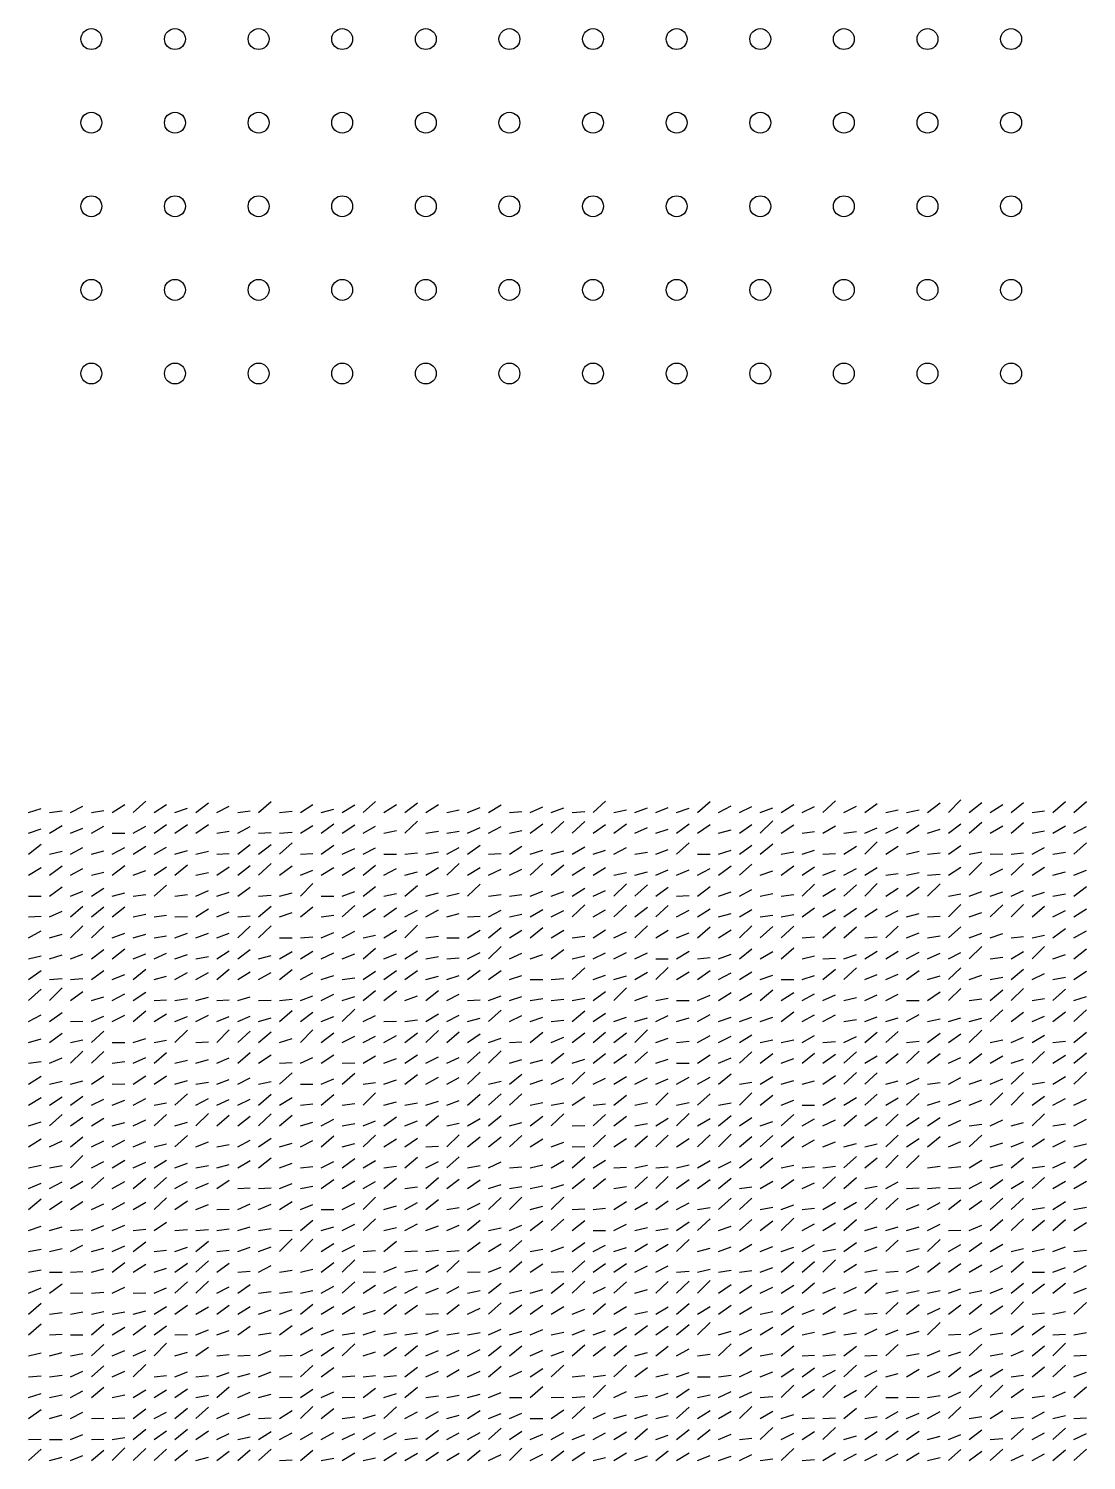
# Model space of a CAD drawing. Header units: metres. Extents: x -2 to 998, y 0 to 1382.
# Drawn here: x 745 to 998, y 340 to 682.5 of the extents above; entities that cross this region are included whole.
import ezdxf

# ---------------------------------------------------------------- set-up
doc = ezdxf.new("R2010")
doc.units = ezdxf.units.M

msp = doc.modelspace()

# ---------------------------------------------------------------- linework, layer by layer
for p, q in [((765, 495), (768, 496.9)), ((770, 495), (773, 497.7)), ((775, 495), (778, 496.9)), ((785, 495), (788, 497.3)), ((800, 495), (803, 497.6)), ((810, 495), (813, 496.9)), ((820, 495), (823, 496.8)), ((825, 495), (828, 497.6)), ((830, 495), (833, 496.9)), ((835, 495), (838, 497.3)), ((840, 495), (843, 496.9)), ((855, 495), (858, 496.8)), ((880, 495), (883, 497.7)), ((905, 495), (908, 497.6)), ((925, 495), (928, 496.9)), ((935, 495), (938, 497.8)), ((945, 495), (948, 497.1)), ((960, 495), (963, 497.3)), ((965, 495), (968, 498)), ((970, 495), (973, 497.4)), ((975, 495), (978, 496.9)), ((980, 495), (983, 497.4)), ((990, 495), (993, 497.6)), ((995, 495), (998, 497.6)), ((745, 495), (748, 495.9)), ((750, 495), (753, 495.4)), ((755, 495), (758, 496.5)), ((760, 495), (763, 495.5)), ((780, 495), (783, 496)), ((790, 495), (793, 496.5)), ((795, 495), (798, 495.4)), ((805, 495), (808, 495.3)), ((815, 495), (818, 495.8)), ((845, 495), (848, 495.6)), ((850, 495), (853, 496.2)), ((860, 495), (863, 495.2)), ((865, 495), (868, 496.3)), ((870, 495), (873, 496.1)), ((875, 495), (878, 495.2)), ((885, 495), (888, 495.6)), ((890, 495), (893, 496.1)), ((895, 495), (898, 496.2)), ((900, 495), (903, 496)), ((910, 495), (913, 496.6)), ((915, 495), (918, 496.4)), ((920, 495), (923, 496.1)), ((930, 495), (933, 496.4)), ((940, 495), (943, 496.5)), ((950, 495), (953, 495.6)), ((955, 495), (958, 495.6)), ((985, 495), (988, 495.4)), ((745, 490), (748, 491.1)), ((750, 490), (753, 491.9)), ((755, 490), (758, 491.2)), ((760, 490), (763, 491.7)), ((765, 490), (768, 490)), ((770, 490), (773, 491.7)), ((775, 490), (778, 492.1)), ((780, 490), (783, 492.1)), ((785, 490), (788, 492.1)), ((790, 490), (793, 490.5)), ((795, 490), (798, 491.6)), ((800, 490), (803, 490.2)), ((805, 490), (808, 490.3)), ((810, 490), (813, 491.9)), ((815, 490), (818, 492.3)), ((820, 490), (823, 492)), ((825, 490), (828, 491.7)), ((830, 490), (833, 490.7)), ((835, 490), (838, 492.9)), ((840, 490), (843, 490.5)), ((845, 490), (848, 490.5)), ((850, 490), (853, 491.4)), ((855, 490), (858, 491.6)), ((860, 490), (863, 490.7)), ((865, 490), (868, 492.3)), ((870, 490), (873, 492.8)), ((875, 490), (878, 492.8)), ((880, 490), (883, 492.1)), ((885, 490), (888, 492.3)), ((890, 490), (893, 491.4)), ((895, 490), (898, 491)), ((900, 490), (903, 492.3)), ((905, 490), (908, 492.1)), ((910, 490), (913, 490.8)), ((915, 490), (918, 492.1)), ((920, 490), (923, 493)), ((925, 490), (928, 492)), ((930, 490), (933, 490.4)), ((935, 490), (938, 491.8)), ((940, 490), (943, 490.4)), ((945, 490), (948, 491.3)), ((950, 490), (953, 491.5)), ((955, 490), (958, 492)), ((960, 490), (963, 491)), ((965, 490), (968, 492.3)), ((970, 490), (973, 492.7)), ((975, 490), (978, 491.8)), ((980, 490), (983, 492.6)), ((985, 490), (988, 490.6)), ((990, 490), (993, 491.8)), ((995, 490), (998, 491.6)), ((745, 485), (748, 487.4)), ((755, 485), (758, 486.6)), ((765, 485), (768, 486.6)), ((770, 485), (773, 486.9)), ((775, 485), (778, 486.7)), ((795, 485), (798, 487.3)), ((800, 485), (803, 487.3)), ((805, 485), (808, 487.7)), ((815, 485), (818, 487.2)), ((820, 485), (823, 486.4)), ((825, 485), (828, 486.5)), ((845, 485), (848, 486.6)), ((850, 485), (853, 487.2)), ((860, 485), (863, 486.9)), ((875, 485), (878, 486.8)), ((885, 485), (888, 486.6)), ((900, 485), (903, 487.7)), ((915, 485), (918, 487.2)), ((920, 485), (923, 487.5)), ((940, 485), (943, 486.9)), ((945, 485), (948, 488)), ((950, 485), (953, 486.9)), ((965, 485), (968, 487.1)), ((985, 485), (988, 486.6)), ((995, 485), (998, 487.7)), ((750, 485), (753, 485.7)), ((760, 485), (763, 485.8)), ((780, 485), (783, 485.9)), ((785, 485), (788, 485.7)), ((790, 485), (793, 485.2)), ((810, 485), (813, 485.2)), ((830, 485), (833, 485)), ((835, 485), (838, 485.3)), ((840, 485), (843, 485.6)), ((855, 485), (858, 485.2)), ((865, 485), (868, 486)), ((870, 485), (873, 485.8)), ((880, 485), (883, 486)), ((890, 485), (893, 485.5)), ((895, 485), (898, 486.1)), ((905, 485), (908, 485)), ((910, 485), (913, 486)), ((925, 485), (928, 485.6)), ((930, 485), (933, 486)), ((935, 485), (938, 485.2)), ((955, 485), (958, 485.7)), ((960, 485), (963, 485.3)), ((970, 485), (973, 485.6)), ((970, 480), (973, 483)), ((975, 485), (978, 485.1)), ((980, 485), (983, 485.3)), ((990, 485), (993, 485.5)), ((745, 480), (748, 481.8)), ((750, 480), (753, 482.2)), ((755, 480), (758, 481.6)), ((760, 480), (763, 480.7)), ((765, 480), (768, 482.3)), ((770, 480), (773, 481.1)), ((775, 480), (778, 482)), ((780, 480), (783, 482.5)), ((785, 480), (788, 480.6)), ((790, 480), (793, 482)), ((795, 480), (798, 482.3)), ((800, 480), (803, 482.8)), ((805, 480), (808, 482.2)), ((810, 480), (813, 481.2)), ((815, 480), (818, 481.8)), ((820, 480), (823, 481.8)), ((825, 480), (828, 482.4)), ((830, 480), (833, 481.6)), ((835, 480), (838, 480.8)), ((840, 480), (843, 481.8)), ((845, 480), (848, 482.8)), ((850, 480), (853, 481.8)), ((855, 480), (858, 481.4)), ((860, 480), (863, 481.4)), ((865, 480), (868, 482.8)), ((870, 480), (873, 482.5)), ((875, 480), (878, 481.9)), ((880, 480), (883, 481.8)), ((885, 480), (888, 480.6)), ((890, 480), (893, 480.8)), ((895, 480), (898, 481.3)), ((900, 480), (903, 481.3)), ((905, 480), (908, 481.6)), ((910, 480), (913, 482.2)), ((915, 480), (918, 482.6)), ((920, 480), (923, 481)), ((925, 480), (928, 482.2)), ((930, 480), (933, 482)), ((935, 480), (938, 481.2)), ((940, 480), (943, 481.6)), ((945, 480), (948, 481.8)), ((950, 480), (953, 480.4)), ((955, 480), (958, 480.6)), ((960, 480), (963, 480.2)), ((965, 480), (968, 481.9)), ((975, 480), (978, 481.5)), ((980, 480), (983, 482.8)), ((985, 480), (988, 481.9)), ((990, 480), (993, 480.8)), ((995, 480), (998, 481.2)), ((750, 475), (753, 477.2)), ((755, 475), (758, 476.2)), ((760, 475), (763, 476.9)), ((775, 475), (778, 477.6)), ((785, 475), (788, 476.3)), ((795, 475), (798, 477.1)), ((810, 475), (813, 478)), ((820, 475), (823, 476.1)), ((825, 475), (828, 477.3)), ((835, 475), (838, 477.5)), ((850, 475), (853, 477.8)), ((865, 475), (868, 476.2)), ((870, 475), (873, 476.1)), ((875, 475), (878, 476.9)), ((880, 475), (883, 476.3)), ((885, 475), (888, 477.9)), ((890, 475), (893, 477.7)), ((895, 475), (898, 477.1)), ((905, 475), (908, 477.3)), ((915, 475), (918, 476.6)), ((930, 475), (933, 477.8)), ((935, 475), (938, 476.8)), ((940, 475), (943, 477.7)), ((945, 475), (948, 478)), ((950, 475), (953, 476.9)), ((955, 475), (958, 477.2)), ((960, 475), (963, 477.9)), ((970, 475), (973, 476.1)), ((980, 475), (983, 476.3)), ((995, 475), (998, 477.3)), ((745, 475), (748, 475)), ((765, 475), (768, 475.8)), ((770, 475), (773, 475.4)), ((780, 475), (783, 475.4)), ((790, 475), (793, 475.9)), ((800, 475), (803, 475.2)), ((805, 475), (808, 475.8)), ((815, 475), (818, 475)), ((820, 470), (823, 472.7)), ((830, 475), (833, 475.6)), ((840, 475), (843, 475.8)), ((845, 475), (848, 475.7)), ((855, 475), (858, 475.4)), ((860, 475), (863, 475.4)), ((875, 470), (878, 472.9)), ((885, 470), (888, 472.8)), ((895, 470), (898, 472.7)), ((900, 475), (903, 475.1)), ((910, 475), (913, 476)), ((920, 475), (923, 475.6)), ((925, 475), (928, 475.4)), ((965, 475), (968, 475.5)), ((965, 470), (968, 473)), ((975, 475), (978, 476)), ((975, 470), (978, 472.9)), ((980, 470), (983, 473)), ((985, 475), (988, 475.9)), ((990, 475), (993, 475.5)), ((745, 470), (748, 470.2)), ((750, 470), (753, 471.4)), ((755, 470), (758, 472.6)), ((760, 470), (763, 472.4)), ((765, 470), (768, 472.4)), ((770, 470), (773, 470.7)), ((775, 470), (778, 470.4)), ((780, 470), (783, 470.1)), ((785, 470), (788, 471.9)), ((790, 470), (793, 471.2)), ((795, 470), (798, 470.3)), ((800, 470), (803, 472.6)), ((805, 470), (808, 471.1)), ((810, 470), (813, 472.4)), ((815, 470), (818, 470.4)), ((825, 470), (828, 472)), ((830, 470), (833, 472.2)), ((835, 470), (838, 471.6)), ((840, 470), (843, 471.7)), ((845, 470), (848, 470.8)), ((850, 470), (853, 470.2)), ((855, 470), (858, 471.6)), ((860, 470), (863, 470.7)), ((865, 470), (868, 471.8)), ((870, 470), (873, 471.5)), ((880, 470), (883, 471.7)), ((890, 470), (893, 472.3)), ((900, 470), (903, 471.6)), ((905, 470), (908, 471.9)), ((910, 470), (913, 470.8)), ((915, 470), (918, 471.8)), ((920, 470), (923, 470.4)), ((925, 470), (928, 470.6)), ((930, 470), (933, 472.2)), ((935, 470), (938, 471.8)), ((940, 470), (943, 472.1)), ((945, 470), (948, 471.9)), ((950, 470), (953, 471.5)), ((955, 470), (958, 470.8)), ((960, 470), (963, 470.2)), ((970, 470), (973, 471.1)), ((985, 470), (988, 472.6)), ((990, 470), (993, 471.5)), ((995, 470), (998, 471.9)), ((745, 465), (748, 466.7)), ((750, 465), (753, 465.9)), ((755, 465), (758, 467.9)), ((760, 465), (763, 467.8)), ((765, 465), (768, 466.1)), ((770, 465), (773, 465.9)), ((780, 465), (783, 466.1)), ((785, 465), (788, 466.1)), ((790, 465), (793, 466.1)), ((795, 465), (798, 467.8)), ((800, 465), (803, 467.9)), ((815, 465), (818, 466.3)), ((820, 465), (823, 466.6)), ((830, 465), (833, 466.8)), ((835, 465), (838, 468)), ((850, 465), (853, 466.8)), ((855, 465), (858, 467.5)), ((860, 465), (863, 466.8)), ((865, 465), (868, 467.5)), ((870, 465), (873, 466.8)), ((880, 465), (883, 466.9)), ((885, 465), (888, 466.4)), ((890, 465), (893, 467.9)), ((895, 465), (898, 466.8)), ((900, 465), (903, 466.2)), ((905, 465), (908, 467.6)), ((910, 465), (913, 466.9)), ((915, 465), (918, 467.9)), ((920, 465), (923, 467.7)), ((925, 465), (928, 467.8)), ((935, 465), (938, 467.6)), ((940, 465), (943, 467.6)), ((950, 465), (953, 467.8)), ((955, 465), (958, 466.2)), ((965, 465), (968, 467.6)), ((970, 465), (973, 466.1)), ((975, 465), (978, 466)), ((990, 465), (993, 467.2)), ((995, 465), (998, 466.7)), ((765, 460), (768, 462.4)), ((775, 465), (778, 465.5)), ((805, 465), (808, 465)), ((810, 465), (813, 465.2)), ((825, 465), (828, 465.6)), ((825, 460), (828, 462.5)), ((840, 465), (843, 465.4)), ((845, 465), (848, 465)), ((855, 460), (858, 462.9)), ((875, 465), (878, 465.4)), ((915, 460), (918, 462.4)), ((925, 460), (928, 462.6)), ((930, 465), (933, 465.2)), ((945, 465), (948, 465.2)), ((960, 465), (963, 465.5)), ((970, 460), (973, 462.9)), ((980, 465), (983, 465.3)), ((985, 465), (988, 465.6)), ((985, 460), (988, 462.9)), ((995, 460), (998, 462.4)), ((745, 460), (748, 460.7)), ((750, 460), (753, 460.9)), ((755, 460), (758, 461.1)), ((760, 460), (763, 462.2)), ((770, 460), (773, 461.2)), ((775, 460), (778, 461.3)), ((780, 460), (783, 461)), ((785, 460), (788, 460.5)), ((790, 460), (793, 461.9)), ((795, 460), (798, 462.2)), ((800, 460), (803, 460.8)), ((805, 460), (808, 461.7)), ((810, 460), (813, 461.8)), ((815, 460), (818, 461.4)), ((820, 460), (823, 461.2)), ((830, 460), (833, 461.2)), ((835, 460), (838, 461.9)), ((840, 460), (843, 460.5)), ((845, 460), (848, 460.2)), ((850, 460), (853, 461.5)), ((860, 460), (863, 461.3)), ((865, 460), (868, 461)), ((870, 460), (873, 462.2)), ((875, 460), (878, 460.7)), ((880, 460), (883, 461.4)), ((885, 460), (888, 461.5)), ((890, 460), (893, 461.4)), ((895, 460), (898, 460)), ((900, 460), (903, 461.8)), ((905, 460), (908, 460.3)), ((910, 460), (913, 461.1)), ((920, 460), (923, 461.7)), ((930, 460), (933, 460.7)), ((935, 460), (938, 460.1)), ((940, 460), (943, 461)), ((945, 460), (948, 461.8)), ((950, 460), (953, 461.8)), ((955, 460), (958, 461.6)), ((960, 460), (963, 461.3)), ((965, 460), (968, 461.5)), ((975, 460), (978, 460.4)), ((980, 460), (983, 461.7)), ((990, 460), (993, 461)), ((745, 455), (748, 457.2)), ((760, 455), (763, 457.2)), ((765, 455), (768, 456.2)), ((770, 455), (773, 457.5)), ((775, 455), (778, 455.8)), ((780, 455), (783, 456.7)), ((785, 455), (788, 456.7)), ((790, 455), (793, 457.5)), ((795, 455), (798, 456.9)), ((800, 455), (803, 456.7)), ((805, 455), (808, 457.4)), ((810, 455), (813, 456.6)), ((815, 455), (818, 456)), ((825, 455), (828, 457)), ((830, 455), (833, 457.2)), ((835, 455), (838, 457.2)), ((840, 455), (843, 455.8)), ((845, 455), (848, 456)), ((850, 455), (853, 457.3)), ((855, 455), (858, 457.2)), ((860, 455), (863, 456)), ((875, 455), (878, 457.8)), ((880, 455), (883, 456.1)), ((885, 455), (888, 455.9)), ((890, 455), (893, 456.8)), ((895, 455), (898, 457.9)), ((900, 455), (903, 456.9)), ((905, 455), (908, 457.2)), ((910, 455), (913, 456.6)), ((915, 455), (918, 456.9)), ((920, 455), (923, 456.1)), ((930, 455), (933, 456)), ((935, 455), (938, 457.5)), ((940, 455), (943, 457.8)), ((945, 455), (948, 456.2)), ((950, 455), (953, 456.3)), ((955, 455), (958, 457.2)), ((960, 455), (963, 455.9)), ((965, 455), (968, 457.8)), ((970, 455), (973, 456.1)), ((975, 455), (978, 455.6)), ((980, 455), (983, 457.5)), ((985, 455), (988, 456.5)), ((990, 455), (993, 455.6)), ((995, 455), (998, 457)), ((745, 450), (748, 452.7)), ((750, 455), (753, 455.3)), ((750, 450), (753, 453)), ((755, 455), (758, 455.3)), ((755, 450), (758, 452.2)), ((820, 455), (823, 455.4)), ((825, 450), (828, 452.4)), ((830, 450), (833, 452.3)), ((840, 450), (843, 452.4)), ((865, 455), (868, 455)), ((870, 455), (873, 455.3)), ((880, 450), (883, 452.2)), ((885, 450), (888, 453)), ((920, 450), (923, 452.6)), ((925, 455), (928, 455)), ((960, 450), (963, 452.1)), ((965, 450), (968, 452.9)), ((975, 450), (978, 452.6)), ((980, 450), (983, 452.9)), ((990, 450), (993, 452.7)), ((760, 450), (763, 450.9)), ((765, 450), (768, 451.6)), ((770, 450), (773, 452)), ((775, 450), (778, 450.2)), ((780, 450), (783, 450.5)), ((785, 450), (788, 450.8)), ((790, 450), (793, 450.2)), ((795, 450), (798, 450.9)), ((800, 450), (803, 450.1)), ((805, 450), (808, 450.3)), ((810, 450), (813, 451.1)), ((815, 450), (818, 451.5)), ((820, 450), (823, 451)), ((835, 450), (838, 451.1)), ((845, 450), (848, 451.5)), ((850, 450), (853, 450.2)), ((855, 450), (858, 451.1)), ((860, 450), (863, 451)), ((865, 450), (868, 450.5)), ((870, 450), (873, 450.3)), ((875, 450), (878, 450.6)), ((890, 450), (893, 451.1)), ((895, 450), (898, 450.6)), ((900, 450), (903, 450)), ((905, 450), (908, 451.3)), ((910, 450), (913, 451.9)), ((915, 450), (918, 451.8)), ((925, 450), (928, 451.9)), ((930, 450), (933, 451.6)), ((935, 450), (938, 451.4)), ((940, 450), (943, 450.7)), ((945, 450), (948, 451.4)), ((950, 450), (953, 451.5)), ((955, 450), (958, 450)), ((970, 450), (973, 450.4)), ((985, 450), (988, 450.5)), ((995, 450), (998, 451)), ((745, 445), (748, 446.6)), ((750, 445), (753, 447.1)), ((760, 445), (763, 446.3)), ((765, 445), (768, 446.5)), ((770, 445), (773, 447.5)), ((775, 445), (778, 446.8)), ((780, 445), (783, 446.2)), ((785, 445), (788, 446.5)), ((790, 445), (793, 446.2)), ((795, 445), (798, 446.3)), ((800, 445), (803, 445.9)), ((805, 445), (808, 447.6)), ((810, 445), (813, 447.2)), ((815, 445), (818, 446.2)), ((820, 445), (823, 447.9)), ((825, 445), (828, 446.4)), ((835, 445), (838, 445.4)), ((840, 445), (843, 446.8)), ((845, 445), (848, 446.5)), ((850, 445), (853, 445.8)), ((855, 445), (858, 447.7)), ((860, 445), (863, 446.4)), ((865, 445), (868, 446)), ((870, 445), (873, 445.3)), ((875, 445), (878, 447.5)), ((880, 445), (883, 447)), ((885, 445), (888, 446)), ((890, 445), (893, 445.9)), ((895, 445), (898, 446.4)), ((900, 445), (903, 445.9)), ((905, 445), (908, 446.7)), ((910, 445), (913, 446)), ((915, 445), (918, 446)), ((920, 445), (923, 446)), ((925, 445), (928, 447.3)), ((930, 445), (933, 446.6)), ((935, 445), (938, 446.6)), ((940, 445), (943, 445.5)), ((945, 445), (948, 446.1)), ((950, 445), (953, 445.9)), ((955, 445), (958, 446.7)), ((960, 445), (963, 445.6)), ((965, 445), (968, 445.9)), ((970, 445), (973, 445.8)), ((975, 445), (978, 447.8)), ((980, 445), (983, 447.2)), ((985, 445), (988, 446.3)), ((990, 445), (993, 447.3)), ((995, 445), (998, 447.8)), ((750, 440), (753, 442.2)), ((755, 445), (758, 445.1)), ((760, 440), (763, 442.7)), ((780, 440), (783, 442.9)), ((790, 440), (793, 443)), ((795, 440), (798, 442.7)), ((800, 440), (803, 442.5)), ((810, 440), (813, 443)), ((815, 440), (818, 442.3)), ((830, 445), (833, 445.1)), ((835, 440), (838, 442.3)), ((840, 440), (843, 442.8)), ((845, 440), (848, 442.5)), ((850, 440), (853, 442)), ((865, 440), (868, 442.4)), ((875, 440), (878, 442.3)), ((880, 440), (883, 442.4)), ((885, 440), (888, 442.3)), ((890, 440), (893, 443)), ((945, 440), (948, 442.4)), ((950, 440), (953, 442.6)), ((960, 440), (963, 442.2)), ((965, 440), (968, 442)), ((970, 440), (973, 442.9)), ((995, 440), (998, 442.4)), ((745, 440), (748, 440.8)), ((755, 440), (758, 440.6)), ((765, 440), (768, 440)), ((770, 440), (773, 440.9)), ((775, 440), (778, 440.5)), ((785, 440), (788, 440.1)), ((805, 440), (808, 440.9)), ((820, 440), (823, 441.5)), ((825, 440), (828, 441.5)), ((830, 440), (833, 441.6)), ((855, 440), (858, 441)), ((860, 440), (863, 440.1)), ((870, 440), (873, 441.2)), ((895, 440), (898, 441)), ((900, 440), (903, 440.3)), ((905, 440), (908, 441.6)), ((910, 440), (913, 441.5)), ((915, 440), (918, 441.8)), ((920, 440), (923, 440.6)), ((925, 440), (928, 440.6)), ((930, 440), (933, 441.6)), ((935, 440), (938, 440.2)), ((940, 440), (943, 441.4)), ((955, 440), (958, 440.3)), ((975, 440), (978, 440.6)), ((980, 440), (983, 441.2)), ((985, 440), (988, 441.7)), ((990, 440), (993, 440.3)), ((745, 435), (748, 435.4)), ((750, 435), (753, 436.3)), ((755, 435), (758, 437.9)), ((760, 435), (763, 437.8)), ((765, 435), (768, 435.4)), ((770, 435), (773, 436.4)), ((775, 435), (778, 437.6)), ((780, 435), (783, 435.7)), ((785, 435), (788, 435.9)), ((790, 435), (793, 436.3)), ((795, 435), (798, 437.6)), ((800, 435), (803, 437)), ((805, 435), (808, 435.2)), ((810, 435), (813, 436.4)), ((815, 435), (818, 437)), ((820, 435), (823, 435.1)), ((825, 435), (828, 436.8)), ((830, 435), (833, 436.1)), ((835, 435), (838, 437)), ((840, 435), (843, 436.5)), ((845, 435), (848, 436.4)), ((850, 435), (853, 437.7)), ((855, 435), (858, 438)), ((860, 435), (863, 435.9)), ((865, 435), (868, 435.8)), ((870, 435), (873, 437.4)), ((875, 435), (878, 436)), ((880, 435), (883, 437.3)), ((885, 435), (888, 437.2)), ((890, 435), (893, 437.7)), ((895, 435), (898, 436)), ((900, 435), (903, 435)), ((905, 435), (908, 437)), ((910, 435), (913, 436.3)), ((915, 435), (918, 437.7)), ((920, 435), (923, 437.3)), ((925, 435), (928, 436.1)), ((930, 435), (933, 437.4)), ((935, 435), (938, 437.2)), ((940, 435), (943, 437.7)), ((945, 435), (948, 436.8)), ((950, 435), (953, 437.3)), ((955, 435), (958, 437.9)), ((960, 435), (963, 437.3)), ((965, 435), (968, 436.4)), ((970, 435), (973, 437.3)), ((975, 435), (978, 436.8)), ((980, 435), (983, 436)), ((985, 435), (988, 437.8)), ((990, 435), (993, 436.9)), ((995, 435), (998, 437.5)), ((745, 430), (748, 431.9)), ((760, 430), (763, 432)), ((770, 430), (773, 432)), ((775, 430), (778, 432)), ((805, 430), (808, 432.7)), ((820, 430), (823, 432.6)), ((835, 430), (838, 432.3)), ((840, 430), (843, 431.7)), ((845, 430), (848, 431.6)), ((850, 430), (853, 432.9)), ((860, 430), (863, 432.4)), ((875, 430), (878, 432.9)), ((885, 430), (888, 431.8)), ((900, 430), (903, 431.7)), ((905, 430), (908, 431.7)), ((910, 430), (913, 432.5)), ((920, 430), (923, 431.8)), ((935, 430), (938, 432.1)), ((940, 430), (943, 432.8)), ((945, 430), (948, 432.7)), ((965, 430), (968, 431.6)), ((980, 430), (983, 432.8)), ((990, 430), (993, 431.8)), ((995, 430), (998, 432.9)), ((750, 430), (753, 430.7)), ((755, 430), (758, 430.8)), ((765, 430), (768, 430.1)), ((780, 430), (783, 430.9)), ((785, 430), (788, 430.5)), ((790, 430), (793, 431.1)), ((795, 430), (798, 431.5)), ((800, 430), (803, 430.6)), ((810, 430), (813, 430)), ((815, 430), (818, 431.3)), ((825, 430), (828, 430.4)), ((830, 430), (833, 431)), ((855, 430), (858, 430.7)), ((865, 430), (868, 431)), ((870, 430), (873, 431.4)), ((880, 430), (883, 431.4)), ((890, 430), (893, 431.5)), ((895, 430), (898, 431.3)), ((915, 430), (918, 430.5)), ((925, 430), (928, 430.9)), ((930, 430), (933, 430.8)), ((950, 430), (953, 430.8)), ((955, 430), (958, 431.4)), ((960, 430), (963, 430.4)), ((970, 430), (973, 431)), ((975, 430), (978, 431.3)), ((985, 430), (988, 430.5)), ((745, 425), (748, 426.8)), ((750, 425), (753, 427)), ((755, 425), (758, 427.1)), ((760, 425), (763, 426.4)), ((765, 425), (768, 426.2)), ((770, 425), (773, 426.6)), ((775, 425), (778, 425.5)), ((780, 425), (783, 427.7)), ((785, 425), (788, 426.6)), ((790, 425), (793, 426.3)), ((795, 425), (798, 426.4)), ((800, 425), (803, 427.6)), ((805, 425), (808, 426.8)), ((810, 425), (813, 425.3)), ((815, 425), (818, 427.5)), ((820, 425), (823, 425.4)), ((825, 425), (828, 427.9)), ((830, 425), (833, 425.8)), ((835, 425), (838, 425.5)), ((840, 425), (843, 425.9)), ((845, 425), (848, 426.1)), ((850, 425), (853, 427.6)), ((855, 425), (858, 427.7)), ((860, 425), (863, 427.7)), ((865, 425), (868, 425.6)), ((870, 425), (873, 425.5)), ((875, 425), (878, 427)), ((880, 425), (883, 425.3)), ((885, 425), (888, 427.4)), ((890, 425), (893, 425.6)), ((895, 425), (898, 427.9)), ((900, 425), (903, 425.6)), ((905, 425), (908, 427.7)), ((910, 425), (913, 425.5)), ((915, 425), (918, 427.9)), ((920, 425), (923, 427.4)), ((925, 425), (928, 426.2)), ((930, 425), (933, 425)), ((935, 425), (938, 426.7)), ((940, 425), (943, 426.8)), ((945, 425), (948, 427.6)), ((950, 425), (953, 426.7)), ((955, 425), (958, 427.8)), ((960, 425), (963, 425.9)), ((965, 425), (968, 426.2)), ((970, 425), (973, 426.2)), ((975, 425), (978, 427.9)), ((980, 425), (983, 428)), ((985, 425), (988, 427.1)), ((990, 425), (993, 426.6)), ((995, 425), (998, 426.4)), ((750, 420), (753, 422.7)), ((755, 420), (758, 422.1)), ((760, 420), (763, 421.9)), ((770, 420), (773, 421.5)), ((775, 420), (778, 422.7)), ((785, 420), (788, 423)), ((790, 420), (793, 422.6)), ((795, 420), (798, 422.3)), ((800, 420), (803, 422.9)), ((805, 420), (808, 422.6)), ((815, 420), (818, 421.6)), ((830, 420), (833, 422.2)), ((840, 420), (843, 422.5)), ((850, 420), (853, 421.8)), ((855, 420), (858, 422.5)), ((865, 420), (868, 422.3)), ((870, 420), (873, 422.9)), ((880, 420), (883, 422.7)), ((885, 420), (888, 422.3)), ((895, 420), (898, 421.9)), ((900, 420), (903, 423)), ((905, 420), (908, 421.8)), ((910, 420), (913, 422.5)), ((915, 420), (918, 422)), ((925, 420), (928, 422.7)), ((930, 420), (933, 421.7)), ((935, 420), (938, 421.5)), ((940, 420), (943, 422.6)), ((945, 420), (948, 422.1)), ((950, 420), (953, 422.8)), ((955, 420), (958, 422)), ((960, 420), (963, 422)), ((965, 420), (968, 421.4)), ((975, 420), (978, 421.5)), ((985, 420), (988, 422.9)), ((995, 420), (998, 421.6)), ((745, 420), (748, 421)), ((765, 420), (768, 420.8)), ((780, 420), (783, 420.9)), ((810, 420), (813, 420.9)), ((820, 420), (823, 420.6)), ((825, 420), (828, 421.2)), ((835, 420), (838, 421.2)), ((845, 420), (848, 420.7)), ((845, 415), (848, 417.9)), ((860, 420), (863, 420.8)), ((875, 420), (878, 420.1)), ((890, 420), (893, 420.6)), ((905, 415), (908, 417.9)), ((910, 415), (913, 418)), ((920, 420), (923, 421.1)), ((970, 420), (973, 420.4)), ((980, 420), (983, 420.8)), ((990, 420), (993, 420.5)), ((745, 415), (748, 416.9)), ((750, 415), (753, 416.4)), ((755, 415), (758, 417.4)), ((760, 415), (763, 416.4)), ((765, 415), (768, 416.6)), ((770, 415), (773, 416.3)), ((775, 415), (778, 415.7)), ((780, 415), (783, 417.7)), ((785, 415), (788, 416.2)), ((790, 415), (793, 415.6)), ((795, 415), (798, 416.6)), ((800, 415), (803, 417.1)), ((805, 415), (808, 415.9)), ((810, 415), (813, 416.5)), ((815, 415), (818, 417.6)), ((820, 415), (823, 415.8)), ((825, 415), (828, 417.8)), ((830, 415), (833, 416.9)), ((835, 415), (838, 417.1)), ((840, 415), (843, 415.2)), ((850, 415), (853, 417.4)), ((855, 415), (858, 417.4)), ((860, 415), (863, 417.7)), ((865, 415), (868, 416.9)), ((870, 415), (873, 416.1)), ((875, 415), (878, 415.1)), ((880, 415), (883, 417.8)), ((885, 415), (888, 417)), ((890, 415), (893, 417.6)), ((895, 415), (898, 417.8)), ((900, 415), (903, 417)), ((915, 415), (918, 417.5)), ((920, 415), (923, 417.7)), ((925, 415), (928, 417.5)), ((930, 415), (933, 416.7)), ((935, 415), (938, 416.2)), ((940, 415), (943, 415.8)), ((945, 415), (948, 415.7)), ((950, 415), (953, 417.8)), ((955, 415), (958, 417)), ((960, 415), (963, 417.5)), ((965, 415), (968, 416.3)), ((970, 415), (973, 417.8)), ((975, 415), (978, 416)), ((980, 415), (983, 416.2)), ((985, 415), (988, 416.9)), ((990, 415), (993, 416.5)), ((995, 415), (998, 415.7)), ((755, 410), (758, 412.9)), ((760, 410), (763, 411.5)), ((765, 410), (768, 411.8)), ((770, 410), (773, 411.3)), ((775, 410), (778, 411.8)), ((780, 410), (783, 411.1)), ((795, 410), (798, 411.7)), ((800, 410), (803, 412.4)), ((805, 410), (808, 411.1)), ((815, 410), (818, 411.5)), ((820, 410), (823, 412.2)), ((825, 410), (828, 411.7)), ((835, 410), (838, 412.5)), ((840, 410), (843, 411.5)), ((845, 410), (848, 412.6)), ((855, 410), (858, 411.4)), ((870, 410), (873, 411.7)), ((875, 410), (878, 412.6)), ((880, 410), (883, 411.8)), ((905, 410), (908, 411.7)), ((910, 410), (913, 411.5)), ((915, 410), (918, 412.2)), ((920, 410), (923, 412.4)), ((940, 410), (943, 412.7)), ((945, 410), (948, 412.4)), ((950, 410), (953, 413)), ((955, 410), (958, 412.9)), ((970, 410), (973, 411.8)), ((980, 410), (983, 412.4)), ((990, 410), (993, 411.4)), ((995, 410), (998, 412.1)), ((745, 410), (748, 410.6)), ((750, 410), (753, 410.5)), ((760, 405), (763, 407.7)), ((775, 405), (778, 407.7)), ((785, 410), (788, 410.5)), ((790, 410), (793, 410.8)), ((810, 410), (813, 410.3)), ((830, 410), (833, 410.4)), ((840, 405), (843, 407.7)), ((850, 410), (853, 410.5)), ((860, 410), (863, 410.2)), ((865, 410), (868, 410.7)), ((885, 410), (888, 410.1)), ((890, 410), (893, 410.6)), ((890, 405), (893, 407.8)), ((895, 410), (898, 410.2)), ((895, 405), (898, 407.9)), ((900, 410), (903, 410.7)), ((925, 410), (928, 410.6)), ((930, 410), (933, 410.3)), ((935, 410), (938, 410.4)), ((935, 405), (938, 407.8)), ((940, 405), (943, 407.7)), ((960, 410), (963, 410.4)), ((965, 410), (968, 410.3)), ((975, 410), (978, 410.8)), ((985, 410), (988, 410.4)), ((985, 405), (988, 407.7)), ((745, 405), (748, 406.3)), ((750, 405), (753, 406.6)), ((755, 405), (758, 406.8)), ((765, 405), (768, 406.7)), ((770, 405), (773, 407.5)), ((780, 405), (783, 406.7)), ((785, 405), (788, 406.3)), ((790, 405), (793, 407)), ((795, 405), (798, 405.2)), ((800, 405), (803, 405.2)), ((805, 405), (808, 406.2)), ((810, 405), (813, 405.6)), ((815, 405), (818, 407.2)), ((820, 405), (823, 406.9)), ((825, 405), (828, 406.7)), ((830, 405), (833, 407.5)), ((835, 405), (838, 405.4)), ((845, 405), (848, 407.3)), ((850, 405), (853, 407.1)), ((855, 405), (858, 406)), ((860, 405), (863, 405.5)), ((865, 405), (868, 405.7)), ((870, 405), (873, 406)), ((875, 405), (878, 407.4)), ((880, 405), (883, 407.4)), ((885, 405), (888, 405.5)), ((900, 405), (903, 407.2)), ((905, 405), (908, 407.2)), ((910, 405), (913, 407.5)), ((915, 405), (918, 405.4)), ((920, 405), (923, 406.8)), ((925, 405), (928, 407.2)), ((930, 405), (933, 406.4)), ((945, 405), (948, 405.6)), ((950, 405), (953, 406.6)), ((955, 405), (958, 405.2)), ((960, 405), (963, 405.3)), ((965, 405), (968, 405.2)), ((970, 405), (973, 406.6)), ((975, 405), (978, 407.2)), ((980, 405), (983, 406.8)), ((990, 405), (993, 406.8)), ((995, 405), (998, 406.8)), ((745, 400), (748, 402.6)), ((750, 400), (753, 402)), ((755, 400), (758, 401.9)), ((760, 400), (763, 401.4)), ((765, 400), (768, 401.7)), ((770, 400), (773, 401.8)), ((775, 400), (778, 402.8)), ((780, 400), (783, 402.1)), ((785, 400), (788, 401.2)), ((795, 400), (798, 401.4)), ((800, 400), (803, 401.3)), ((805, 400), (808, 401.9)), ((810, 400), (813, 401.2)), ((820, 400), (823, 401.5)), ((825, 400), (828, 403)), ((830, 400), (833, 400.9)), ((835, 400), (838, 401.7)), ((840, 400), (843, 402.4)), ((850, 400), (853, 401.5)), ((855, 400), (858, 402.9)), ((860, 400), (863, 403)), ((865, 400), (868, 400.8)), ((870, 400), (873, 403)), ((885, 400), (888, 401.9)), ((890, 400), (893, 401.8)), ((895, 400), (898, 402.1)), ((900, 400), (903, 401.6)), ((910, 400), (913, 402.7)), ((915, 400), (918, 402.7)), ((925, 400), (928, 401.1)), ((935, 400), (938, 401.8)), ((940, 400), (943, 401.8)), ((945, 400), (948, 402.7)), ((950, 400), (953, 402.7)), ((955, 400), (958, 401.2)), ((960, 400), (963, 401.7)), ((965, 400), (968, 402.3)), ((970, 400), (973, 402.2)), ((975, 400), (978, 402.7)), ((980, 400), (983, 402.7)), ((990, 400), (993, 401.9)), ((790, 400), (793, 400.1)), ((810, 395), (813, 397.5)), ((815, 400), (818, 400)), ((825, 395), (828, 397.8)), ((845, 400), (848, 400.5)), ((850, 395), (853, 397.5)), ((865, 395), (868, 397.3)), ((870, 395), (873, 397.7)), ((875, 400), (878, 400.2)), ((875, 395), (878, 397.4)), ((880, 400), (883, 400.3)), ((905, 400), (908, 400.5)), ((905, 395), (908, 397.8)), ((915, 395), (918, 397.6)), ((920, 400), (923, 400.6)), ((920, 395), (923, 397.3)), ((925, 395), (928, 397.9)), ((930, 400), (933, 400.3)), ((940, 395), (943, 397.6)), ((975, 395), (978, 397.6)), ((980, 395), (983, 397.8)), ((985, 400), (988, 400.5)), ((985, 395), (988, 397.5)), ((990, 395), (993, 397.6)), ((995, 400), (998, 400.6)), ((745, 395), (748, 396)), ((750, 395), (753, 395.9)), ((755, 395), (758, 395.2)), ((760, 395), (763, 396.2)), ((765, 395), (768, 396.3)), ((770, 395), (773, 395.3)), ((775, 395), (778, 397)), ((780, 395), (783, 395.2)), ((785, 395), (788, 395.2)), ((790, 395), (793, 395.4)), ((795, 395), (798, 395.9)), ((800, 395), (803, 395.5)), ((805, 395), (808, 395.1)), ((815, 395), (818, 395.9)), ((820, 395), (823, 396.5)), ((830, 395), (833, 395.7)), ((835, 395), (838, 396.6)), ((840, 395), (843, 396.1)), ((845, 395), (848, 396.3)), ((855, 395), (858, 395.6)), ((860, 395), (863, 396.3)), ((880, 395), (883, 395)), ((885, 395), (888, 396.5)), ((890, 395), (893, 395.7)), ((895, 395), (898, 395.5)), ((900, 395), (903, 397.1)), ((910, 395), (913, 396)), ((930, 395), (933, 396.6)), ((935, 395), (938, 396.8)), ((945, 395), (948, 395.9)), ((950, 395), (953, 395.9)), ((955, 395), (958, 395.9)), ((960, 395), (963, 396.5)), ((965, 395), (968, 395.1)), ((970, 395), (973, 396.3)), ((995, 395), (998, 396.9)), ((745, 390), (748, 390.5)), ((750, 390), (753, 390.7)), ((755, 390), (758, 391.5)), ((760, 390), (763, 390.8)), ((765, 390), (768, 391.3)), ((770, 390), (773, 392.3)), ((780, 390), (783, 391)), ((785, 390), (788, 392.4)), ((795, 390), (798, 391)), ((800, 390), (803, 391.1)), ((805, 390), (808, 393)), ((810, 390), (813, 392.9)), ((815, 390), (818, 391.9)), ((820, 390), (823, 391.5)), ((830, 390), (833, 392.4)), ((850, 390), (853, 392.2)), ((855, 390), (858, 391.8)), ((860, 390), (863, 392.6)), ((865, 390), (868, 390.5)), ((870, 390), (873, 391.1)), ((875, 390), (878, 392.1)), ((880, 390), (883, 391.5)), ((885, 390), (888, 390.9)), ((890, 390), (893, 391.8)), ((895, 390), (898, 391.7)), ((900, 390), (903, 392.8)), ((905, 390), (908, 390.8)), ((910, 390), (913, 391.1)), ((915, 390), (918, 391.7)), ((920, 390), (923, 391.2)), ((925, 390), (928, 391)), ((930, 390), (933, 391.6)), ((935, 390), (938, 390.5)), ((940, 390), (943, 392.1)), ((945, 390), (948, 391.1)), ((950, 390), (953, 392.7)), ((955, 390), (958, 390.7)), ((960, 390), (963, 392.8)), ((965, 390), (968, 391.6)), ((970, 390), (973, 392.1)), ((975, 390), (978, 391.7)), ((980, 390), (983, 390.7)), ((985, 390), (988, 390.6)), ((990, 390), (993, 391.1)), ((765, 385), (768, 387.3)), ((775, 390), (778, 390.3)), ((780, 385), (783, 387.2)), ((785, 385), (788, 387.7)), ((790, 390), (793, 390.3)), ((790, 385), (793, 387.2)), ((815, 385), (818, 387.3)), ((820, 385), (823, 388)), ((825, 390), (828, 390.2)), ((835, 390), (838, 390.1)), ((840, 390), (843, 390.3)), ((845, 390), (848, 390.2)), ((845, 385), (848, 387.8)), ((860, 385), (863, 387.6)), ((875, 385), (878, 387.7)), ((880, 385), (883, 387.1)), ((885, 385), (888, 387.1)), ((925, 385), (928, 387.5)), ((930, 385), (933, 387.6)), ((935, 385), (938, 388)), ((960, 385), (963, 387.3)), ((965, 385), (968, 387.1)), ((980, 385), (983, 387.6)), ((995, 390), (998, 390.3)), ((745, 385), (748, 385.6)), ((750, 385), (753, 385)), ((755, 385), (758, 385.2)), ((760, 385), (763, 385.8)), ((770, 385), (773, 386.9)), ((775, 385), (778, 386)), ((795, 385), (798, 385.3)), ((800, 385), (803, 386.6)), ((805, 385), (808, 385.5)), ((810, 385), (813, 385.7)), ((825, 385), (828, 385.1)), ((830, 385), (833, 386.3)), ((835, 385), (838, 385.6)), ((840, 385), (843, 386.8)), ((850, 385), (853, 385.1)), ((855, 385), (858, 386.2)), ((865, 385), (868, 387)), ((870, 385), (873, 385.2)), ((890, 385), (893, 386.5)), ((895, 385), (898, 386.5)), ((900, 385), (903, 385.3)), ((905, 385), (908, 385.7)), ((910, 385), (913, 385.5)), ((915, 385), (918, 385.4)), ((920, 385), (923, 386.1)), ((940, 385), (943, 386.9)), ((945, 385), (948, 385.6)), ((950, 385), (953, 385.3)), ((955, 385), (958, 386.5)), ((970, 385), (973, 386.8)), ((975, 385), (978, 386.6)), ((985, 385), (988, 385)), ((990, 385), (993, 386.1)), ((995, 385), (998, 386.6)), ((745, 380), (748, 381.3)), ((750, 380), (753, 382.2)), ((760, 380), (763, 380.2)), ((765, 380), (768, 381.4)), ((775, 380), (778, 381.3)), ((780, 380), (783, 382.7)), ((785, 380), (788, 382.9)), ((790, 380), (793, 381.5)), ((795, 380), (798, 382.1)), ((800, 380), (803, 380.4)), ((805, 380), (808, 380.4)), ((810, 380), (813, 380.6)), ((815, 380), (818, 381.7)), ((820, 380), (823, 382.7)), ((825, 380), (828, 381.9)), ((830, 380), (833, 381.6)), ((835, 380), (838, 381.6)), ((840, 380), (843, 381.2)), ((845, 380), (848, 381.6)), ((850, 380), (853, 380.6)), ((855, 380), (858, 382.4)), ((860, 380), (863, 380.7)), ((865, 380), (868, 380.9)), ((870, 380), (873, 382.4)), ((875, 380), (878, 382.9)), ((880, 380), (883, 381.4)), ((885, 380), (888, 382.7)), ((890, 380), (893, 380.9)), ((895, 380), (898, 382.8)), ((900, 380), (903, 382.9)), ((905, 380), (908, 383)), ((910, 380), (913, 382.1)), ((915, 380), (918, 381.9)), ((920, 380), (923, 381.4)), ((925, 380), (928, 381.9)), ((930, 380), (933, 382.5)), ((935, 380), (938, 381.3)), ((940, 380), (943, 381.4)), ((945, 380), (948, 382.5)), ((950, 380), (953, 380.6)), ((955, 380), (958, 380.6)), ((960, 380), (963, 380.6)), ((965, 380), (968, 381)), ((970, 380), (973, 380.6)), ((975, 380), (978, 381.2)), ((980, 380), (983, 382.4)), ((985, 380), (988, 382.2)), ((990, 380), (993, 382.4)), ((995, 380), (998, 381.2)), ((745, 375), (748, 377.6)), ((755, 380), (758, 380.1)), ((770, 380), (773, 380.1)), ((775, 375), (778, 376.8)), ((780, 375), (783, 377.1)), ((790, 375), (793, 377.1)), ((795, 375), (798, 376.8)), ((810, 375), (813, 377.4)), ((815, 375), (818, 376.8)), ((820, 375), (823, 376.8)), ((830, 375), (833, 377.3)), ((835, 375), (838, 377.1)), ((845, 375), (848, 377.3)), ((855, 375), (858, 377.7)), ((860, 375), (863, 377.2)), ((865, 375), (868, 377.1)), ((870, 375), (873, 376.8)), ((880, 375), (883, 377.5)), ((885, 375), (888, 376.8)), ((900, 375), (903, 377.5)), ((905, 375), (908, 376.8)), ((910, 375), (913, 377.1)), ((925, 375), (928, 376.9)), ((950, 375), (953, 377.8)), ((955, 375), (958, 377.3)), ((965, 375), (968, 377.2)), ((970, 375), (973, 377.4)), ((975, 375), (978, 377)), ((980, 375), (983, 377.9)), ((995, 375), (998, 377.8)), ((750, 375), (753, 375.4)), ((755, 375), (758, 375.5)), ((760, 375), (763, 375.6)), ((765, 375), (768, 375.5)), ((770, 375), (773, 375.8)), ((785, 375), (788, 376.7)), ((800, 375), (803, 376)), ((805, 375), (808, 376.1)), ((825, 375), (828, 375.9)), ((840, 375), (843, 375.1)), ((850, 375), (853, 376.4)), ((875, 375), (878, 376.2)), ((890, 375), (893, 375.6)), ((895, 375), (898, 376.7)), ((915, 375), (918, 376.7)), ((920, 375), (923, 375.6)), ((930, 375), (933, 376.1)), ((935, 375), (938, 376.7)), ((940, 375), (943, 376.1)), ((945, 375), (948, 375.2)), ((960, 375), (963, 376.4)), ((985, 375), (988, 375.3)), ((990, 375), (993, 375.6)), ((745, 370), (748, 372.7)), ((750, 370), (753, 370.2)), ((755, 370), (758, 370)), ((760, 370), (763, 372.6)), ((765, 370), (768, 371.9)), ((770, 370), (773, 372.3)), ((775, 370), (778, 372.2)), ((780, 370), (783, 370.1)), ((785, 370), (788, 371.2)), ((790, 370), (793, 371.1)), ((795, 370), (798, 372.1)), ((800, 370), (803, 370.5)), ((805, 370), (808, 372.3)), ((810, 370), (813, 371.8)), ((815, 370), (818, 371.2)), ((820, 370), (823, 370.5)), ((825, 370), (828, 371)), ((830, 370), (833, 370.6)), ((835, 370), (838, 370.5)), ((840, 370), (843, 371.1)), ((845, 370), (848, 370.5)), ((850, 370), (853, 370.6)), ((855, 370), (858, 371.4)), ((860, 370), (863, 370.9)), ((865, 370), (868, 371.3)), ((870, 370), (873, 370.7)), ((875, 370), (878, 371.2)), ((880, 370), (883, 371.1)), ((885, 370), (888, 371.9)), ((890, 370), (893, 372.3)), ((895, 370), (898, 372.1)), ((900, 370), (903, 372.5)), ((905, 370), (908, 373)), ((910, 370), (913, 370.9)), ((915, 370), (918, 371.4)), ((920, 370), (923, 371.9)), ((925, 370), (928, 372.2)), ((930, 370), (933, 370.7)), ((935, 370), (938, 370.8)), ((940, 370), (943, 370.5)), ((945, 370), (948, 371.5)), ((950, 370), (953, 371.2)), ((955, 370), (958, 370.9)), ((960, 370), (963, 373)), ((965, 370), (968, 370.2)), ((970, 370), (973, 371.6)), ((975, 370), (978, 370.5)), ((980, 370), (983, 372.2)), ((985, 370), (988, 372.2)), ((990, 370), (993, 370.2)), ((995, 370), (998, 370.6)), ((760, 365), (763, 367.7)), ((775, 365), (778, 368)), ((785, 365), (788, 367.1)), ((810, 365), (813, 366.5)), ((815, 365), (818, 367.1)), ((820, 365), (823, 367.9)), ((830, 365), (833, 367.1)), ((835, 365), (838, 367.5)), ((850, 365), (853, 366.5)), ((855, 365), (858, 367.4)), ((860, 365), (863, 367.4)), ((875, 365), (878, 367.6)), ((880, 365), (883, 367.2)), ((885, 365), (888, 367.5)), ((895, 365), (898, 367.3)), ((900, 365), (903, 366.7)), ((910, 365), (913, 367.9)), ((915, 365), (918, 367.1)), ((925, 365), (928, 367.4)), ((940, 365), (943, 367.3)), ((950, 365), (953, 367.7)), ((970, 365), (973, 367.8)), ((985, 365), (988, 367.4)), ((990, 365), (993, 368)), ((745, 365), (748, 365.7)), ((750, 365), (753, 365.8)), ((755, 365), (758, 365.6)), ((765, 365), (768, 366.3)), ((770, 365), (773, 366.4)), ((780, 365), (783, 365.9)), ((790, 365), (793, 365.3)), ((795, 365), (798, 365.2)), ((800, 365), (803, 366.3)), ((805, 365), (808, 365.2)), ((825, 365), (828, 366)), ((840, 365), (843, 366.3)), ((845, 365), (848, 366.4)), ((865, 365), (868, 366.4)), ((870, 365), (873, 366.1)), ((890, 365), (893, 365.8)), ((905, 365), (908, 365.4)), ((920, 365), (923, 365.6)), ((930, 365), (933, 365.2)), ((935, 365), (938, 365.3)), ((945, 365), (948, 365.2)), ((955, 365), (958, 365.6)), ((960, 365), (963, 366.3)), ((965, 365), (968, 366)), ((975, 365), (978, 365.6)), ((980, 365), (983, 366.3)), ((995, 365), (998, 365.2)), ((745, 360), (748, 360.2)), ((750, 360), (753, 360.4)), ((755, 360), (758, 361.3)), ((760, 360), (763, 362.6)), ((765, 360), (768, 361.3)), ((770, 360), (773, 362.9)), ((775, 360), (778, 360.3)), ((780, 360), (783, 361.2)), ((785, 360), (788, 360.3)), ((790, 360), (793, 361)), ((795, 360), (798, 360.8)), ((800, 360), (803, 361.2)), ((805, 360), (808, 360.1)), ((810, 360), (813, 362.7)), ((815, 360), (818, 362.2)), ((820, 360), (823, 360.2)), ((825, 360), (828, 360.3)), ((830, 360), (833, 360.3)), ((835, 360), (838, 362.3)), ((840, 360), (843, 361.3)), ((845, 360), (848, 361.7)), ((850, 360), (853, 361.3)), ((855, 360), (858, 362.5)), ((860, 360), (863, 361.3)), ((865, 360), (868, 362)), ((870, 360), (873, 362.8)), ((875, 360), (878, 360.3)), ((880, 360), (883, 360.4)), ((885, 360), (888, 362.8)), ((890, 360), (893, 362.2)), ((895, 360), (898, 360.7)), ((900, 360), (903, 361)), ((905, 360), (908, 360)), ((910, 360), (913, 360.4)), ((915, 360), (918, 361.4)), ((920, 360), (923, 361.2)), ((925, 360), (928, 362)), ((930, 360), (933, 362.1)), ((935, 360), (938, 361.6)), ((940, 360), (943, 362.8)), ((945, 360), (948, 361.5)), ((950, 360), (953, 360.8)), ((955, 360), (958, 361.8)), ((960, 360), (963, 361.3)), ((965, 360), (968, 362.3)), ((970, 360), (973, 361.7)), ((975, 360), (978, 361.8)), ((980, 360), (983, 360.4)), ((985, 360), (988, 362.4)), ((990, 360), (993, 362.8)), ((995, 360), (998, 361.1)), ((755, 355), (758, 356.6)), ((760, 355), (763, 357.5)), ((770, 355), (773, 356.9)), ((775, 355), (778, 356.9)), ((780, 355), (783, 357.1)), ((790, 355), (793, 357.6)), ((795, 355), (798, 356.3)), ((810, 355), (813, 357)), ((815, 355), (818, 356.4)), ((825, 355), (828, 357.3)), ((835, 355), (838, 357.5)), ((855, 355), (858, 356.2)), ((865, 355), (868, 357.7)), ((880, 355), (883, 358)), ((885, 355), (888, 356.5)), ((900, 355), (903, 357.1)), ((910, 355), (913, 356.5)), ((915, 355), (918, 356.4)), ((925, 355), (928, 358)), ((930, 355), (933, 357)), ((935, 355), (938, 358)), ((940, 355), (943, 356.8)), ((945, 355), (948, 357.8)), ((965, 355), (968, 356.4)), ((970, 355), (973, 358)), ((975, 355), (978, 358)), ((980, 355), (983, 357.1)), ((990, 355), (993, 356.4)), ((995, 355), (998, 357.6)), ((745, 355), (748, 356)), ((750, 355), (753, 355.7)), ((765, 355), (768, 355.7)), ((785, 355), (788, 355.6)), ((800, 355), (803, 355.8)), ((805, 355), (808, 355.1)), ((810, 350), (813, 352.9)), ((820, 355), (823, 355.1)), ((830, 355), (833, 356)), ((830, 350), (833, 352.8)), ((840, 355), (843, 355.4)), ((845, 355), (848, 355.6)), ((850, 355), (853, 355.8)), ((860, 355), (863, 355)), ((870, 355), (873, 355.1)), ((875, 355), (878, 355.3)), ((875, 350), (878, 352.8)), ((890, 355), (893, 355.6)), ((895, 355), (898, 356.1)), ((905, 355), (908, 355.7)), ((915, 350), (918, 352.9)), ((920, 355), (923, 355.3)), ((950, 355), (953, 355)), ((955, 355), (958, 355.1)), ((960, 355), (963, 355.5)), ((965, 350), (968, 352.8)), ((985, 355), (988, 355.4)), ((745, 350), (748, 352.2)), ((750, 350), (753, 350.9)), ((755, 350), (758, 351.5)), ((760, 350), (763, 350.1)), ((765, 350), (768, 350.2)), ((770, 350), (773, 352.3)), ((775, 350), (778, 351.5)), ((780, 350), (783, 352.5)), ((785, 350), (788, 352.7)), ((790, 350), (793, 351.4)), ((795, 350), (798, 351.1)), ((800, 350), (803, 350.2)), ((805, 350), (808, 351.9)), ((815, 350), (818, 352.4)), ((820, 350), (823, 350.4)), ((825, 350), (828, 350.9)), ((835, 350), (838, 351.6)), ((840, 350), (843, 351.7)), ((845, 350), (848, 350.8)), ((850, 350), (853, 351.9)), ((855, 350), (858, 351.2)), ((860, 350), (863, 351.3)), ((865, 350), (868, 350)), ((870, 350), (873, 352.1)), ((880, 350), (883, 351.4)), ((885, 350), (888, 350.9)), ((890, 350), (893, 351)), ((895, 350), (898, 350.7)), ((900, 350), (903, 352.7)), ((905, 350), (908, 351.9)), ((910, 350), (913, 351.8)), ((920, 350), (923, 351.8)), ((925, 350), (928, 351)), ((930, 350), (933, 350.2)), ((935, 350), (938, 350.2)), ((940, 350), (943, 352.5)), ((945, 350), (948, 350.5)), ((950, 350), (953, 351.7)), ((955, 350), (958, 351.3)), ((960, 350), (963, 351.7)), ((970, 350), (973, 350.5)), ((975, 350), (978, 351.9)), ((980, 350), (983, 350.3)), ((985, 350), (988, 351.6)), ((990, 350), (993, 350.7)), ((995, 350), (998, 350.2)), ((755, 345), (758, 346.2)), ((770, 345), (773, 347.5)), ((775, 345), (778, 347.1)), ((780, 345), (783, 347.5)), ((785, 345), (788, 347.1)), ((790, 345), (793, 346.4)), ((800, 345), (803, 346.9)), ((805, 345), (808, 346.6)), ((810, 345), (813, 346.7)), ((815, 345), (818, 346.7)), ((820, 345), (823, 346.4)), ((825, 345), (828, 346.7)), ((830, 345), (833, 346.6)), ((840, 345), (843, 347.2)), ((845, 345), (848, 346.6)), ((850, 345), (853, 346.7)), ((855, 345), (858, 347.7)), ((860, 345), (863, 347)), ((865, 345), (868, 346.3)), ((870, 345), (873, 346.7)), ((875, 345), (878, 346.2)), ((880, 345), (883, 346.6)), ((885, 345), (888, 346.8)), ((890, 345), (893, 347.6)), ((895, 345), (898, 346)), ((900, 345), (903, 347.4)), ((905, 345), (908, 347.4)), ((910, 345), (913, 346.3)), ((920, 345), (923, 347.9)), ((925, 345), (928, 346.5)), ((930, 345), (933, 346.9)), ((935, 345), (938, 347.9)), ((945, 345), (948, 346.9)), ((950, 345), (953, 347.1)), ((955, 345), (958, 347)), ((965, 345), (968, 346.2)), ((970, 345), (973, 347.3)), ((980, 345), (983, 347.6)), ((985, 345), (988, 346.6)), ((990, 345), (993, 347.7)), ((995, 345), (998, 346.4)), ((745, 345), (748, 345.1)), ((745, 340), (748, 342.7)), ((750, 345), (753, 345)), ((760, 345), (763, 345.1)), ((765, 345), (768, 345.5)), ((765, 340), (768, 343)), ((770, 340), (773, 342.8)), ((775, 340), (778, 342.7)), ((795, 345), (798, 345.6)), ((795, 340), (798, 342.5)), ((800, 340), (803, 342.7)), ((835, 345), (838, 345.4)), ((860, 340), (863, 342.9)), ((915, 345), (918, 345.3)), ((925, 340), (928, 342.8)), ((940, 345), (943, 345.9)), ((960, 345), (963, 345.8)), ((965, 340), (968, 342.6)), ((975, 345), (978, 345.2)), ((975, 340), (978, 342.7)), ((990, 340), (993, 342.5)), ((995, 340), (998, 342.7)), ((750, 340), (753, 340.8)), ((755, 340), (758, 341.2)), ((760, 340), (763, 342.4)), ((780, 340), (783, 342.4)), ((785, 340), (788, 340.8)), ((790, 340), (793, 342.2)), ((805, 340), (808, 340.1)), ((810, 340), (813, 342.4)), ((815, 340), (818, 340.5)), ((820, 340), (823, 341.8)), ((825, 340), (828, 340.6)), ((830, 340), (833, 341.9)), ((835, 340), (838, 341.7)), ((840, 340), (843, 342)), ((845, 340), (848, 341.7)), ((850, 340), (853, 342.4)), ((855, 340), (858, 341.4)), ((865, 340), (868, 341.5)), ((870, 340), (873, 342.3)), ((875, 340), (878, 342)), ((880, 340), (883, 340.7)), ((885, 340), (888, 341.8)), ((890, 340), (893, 341.1)), ((895, 340), (898, 342.3)), ((900, 340), (903, 341.8)), ((905, 340), (908, 341.2)), ((910, 340), (913, 341)), ((915, 340), (918, 341.4)), ((920, 340), (923, 340.4)), ((930, 340), (933, 340.2)), ((935, 340), (938, 341.8)), ((940, 340), (943, 341.6)), ((945, 340), (948, 341.5)), ((950, 340), (953, 341.6)), ((955, 340), (958, 341.8)), ((960, 340), (963, 340.7)), ((970, 340), (973, 342.2)), ((980, 340), (983, 341.3)), ((985, 340), (988, 341.6))]:
    msp.add_line(p, q)
for centre in [(760, 680), (780, 680), (800, 680), (820, 680), (840, 680), (860, 680), (880, 680), (900, 680), (920, 680), (940, 680), (960, 680), (980, 680), (760, 660), (780, 660), (800, 660), (820, 660), (840, 660), (860, 660), (880, 660), (900, 660), (920, 660), (940, 660), (960, 660), (980, 660), (760, 640), (780, 640), (800, 640), (820, 640), (840, 640), (860, 640), (880, 640), (900, 640), (920, 640), (940, 640), (960, 640), (980, 640), (760, 620), (780, 620), (800, 620), (820, 620), (840, 620), (860, 620), (880, 620), (900, 620), (920, 620), (940, 620), (960, 620), (980, 620), (760, 600), (780, 600), (800, 600), (820, 600), (840, 600), (860, 600), (880, 600), (900, 600), (920, 600), (940, 600), (960, 600), (980, 600)]:
    msp.add_circle(centre, 2.5)

doc.saveas('drawing.dxf')
